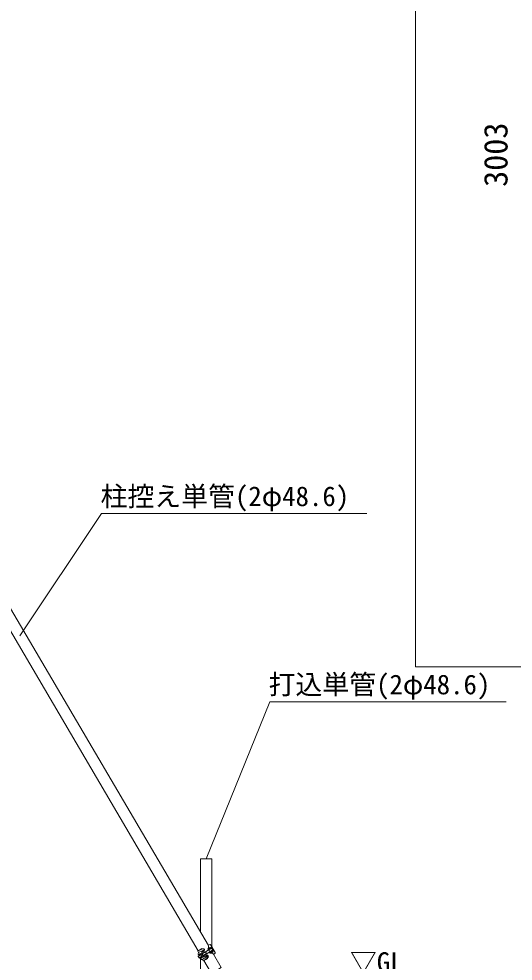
# Model space of a CAD drawing. Units: millimetres, scale not verified. Extents: x -20976 to 3174, y -17325 to 17325.
# Drawn here: x -1699 to 419, y 4516 to 8554 of the extents above; entities that cross this region are included whole.
import ezdxf
from ezdxf.enums import TextEntityAlignment as Align

# ---------------------------------------------------------------- set-up
doc = ezdxf.new("R2010")
doc.units = ezdxf.units.MM
doc.header["$LTSCALE"] = 90
for name, color, linetype, lineweight in [('0-A_図面枠', 7, 'Continuous', 18), ('0-B_寸法', 3, 'Continuous', 18), ('0-E_単管', 7, 'Continuous', 18), ('0-F_単管ｸﾗﾝﾌﾟ', 7, 'Continuous', 18), ('1-9_文字', 7, 'Continuous', 18)]:
    doc.layers.add(name, color=color, linetype=linetype, lineweight=lineweight)
doc.styles.add('ＭＳ ゴシック', font='')
doc.styles.get('ＭＳ ゴシック').set_extended_font_data('MS Gothic')

msp = doc.modelspace()

# ---------------------------------------------------------------- linework, layer by layer
at = {"layer": '0-A_図面枠'}
msp.add_lwpolyline([(0, 10798.6), (3143.92, 10798.6), (3143.92, 5777.01), (0, 5777.01)], close=True, dxfattribs=at)
at = {"layer": '0-E_単管'}
for points in [[(-871.94, 4576.6), (-871.94, 4955), (-920.54, 4955), (-920.54, 4639.6)], [(-920.54, 4532.89), (-920.54, 2955), (-871.94, 2955), (-871.94, 4464.75)], [(-865.4, 4545.71), (-831.87, 4488.62), (-873.77, 4464.01), (-906.16, 4519.14)]]:
    msp.add_lwpolyline(points, dxfattribs=at)
at = {"layer": '0-F_単管ｸﾗﾝﾌﾟ'}
for p, q in [((-887.26, 4582.95), (-3161.2, 8454.45)), ((-930.32, 4560.29), (-3203.11, 8429.83)), ((-923.35, 4565.41), (-922.72, 4564.34)), ((-874.3, 4571.33), (-913.81, 4548.12)), ((-912.93, 4557.76), (-904.87, 4564.63)), ((-904.61, 4567.44), (-903.75, 4565.98)), ((-875.81, 4575.3), (-890.02, 4567.89)), ((-890.02, 4567.89), (-888.53, 4565.05)), ((-874.32, 4572.47), (-888.53, 4565.05)), ((-883.66, 4586.7), (-887.98, 4584.16)), ((-885.19, 4570.52), (-885.13, 4570.43)), ((-883.51, 4567.67), (-882.75, 4566.37)), ((-880.01, 4573.57), (-879.81, 4573.22)), ((-878.18, 4570.45), (-877.57, 4569.4)), ((-858.59, 4553.87), (-876.82, 4584.91)), ((-874.3, 4571.33), (-869.23, 4562.7)), ((-873, 4572.09), (-867.93, 4563.46)), ((-933.02, 4558.57), (-929.68, 4552.88)), ((-930.66, 4538.21), (-930.82, 4536.57)), ((-930.82, 4536.57), (-927.12, 4530.27)), ((-923.45, 4542.46), (-930.66, 4538.21)), ((-930.66, 4538.21), (-925.6, 4529.59)), ((-922.26, 4541.99), (-929.33, 4537.84)), ((-925.6, 4529.59), (-927.12, 4530.27)), ((-918.38, 4533.84), (-925.6, 4529.59)), ((-918.21, 4535.09), (-925.27, 4530.94)), ((-918.54, 4551.12), (-924.88, 4547.4)), ((-914.7, 4547.56), (-919.98, 4544.47)), ((-909.69, 4538.93), (-914.92, 4535.85)), ((-914.75, 4530.18), (-908.42, 4533.88)), ((-913.73, 4549.32), (-914.23, 4550.18)), ((-905.24, 4554.31), (-913.73, 4549.32)), ((-899.04, 4555.64), (-913.16, 4547.34)), ((-908.96, 4517.61), (-912.31, 4523.31)), ((-894.94, 4548.76), (-909.06, 4540.46)), ((-869.23, 4562.7), (-908.69, 4539.52)), ((-908.31, 4559.53), (-905.24, 4554.31)), ((-899.16, 4543.97), (-907.65, 4538.97)), ((-907.65, 4538.97), (-907.15, 4538.12)), ((-907.61, 4558.36), (-904.61, 4560.91)), ((-900.22, 4556.1), (-899.04, 4555.64)), ((-899.89, 4535.56), (-889.97, 4539.26)), ((-896.09, 4538.74), (-899.16, 4543.97)), ((-896.79, 4539.92), (-893.09, 4541.3)), ((-895.16, 4547.48), (-894.99, 4548.74)), ((-887.38, 4538.12), (-888.25, 4539.57)), ((-881.65, 4553.32), (-868.25, 4562.12)), ((-881.65, 4553.32), (-879.88, 4550.64)), ((-879.88, 4550.64), (-866.49, 4559.44)), ((-877.68, 4557.74), (-876.91, 4556.43)), ((-872.5, 4560.78), (-871.88, 4559.72)), ((-870.06, 4556.62), (-870.26, 4556.96)), ((-864.68, 4544.5), (-860.37, 4547.03))]:
    msp.add_line(p, q, dxfattribs=at)
for points in [[(-918.82, 4566.04), (-914.49, 4568.59), (-914.23, 4569.61), (-914.73, 4570.48), (-915.76, 4570.75), (-923.09, 4566.44), (-923.35, 4565.41)], [(-895.53, 4526.38), (-890.55, 4529.3), (-890.91, 4527.94), (-897.8, 4523.89)]]:
    msp.add_lwpolyline(points, dxfattribs=at)
for points in [[(-887.04, 4569.72), (-886.91, 4569.51), (-878.29, 4574.57), (-878.42, 4574.79), (-879.44, 4575.06), (-886.77, 4570.75)], [(-876.07, 4551.06), (-876.58, 4551.92), (-876.31, 4552.95), (-868.99, 4557.25), (-867.96, 4556.99), (-867.45, 4556.12), (-867.72, 4555.1), (-875.04, 4550.79)]]:
    msp.add_lwpolyline(points, close=True, dxfattribs=at)
for centre, radius, start, end in [((-888.58, 4491.33), 80.59, 104.851, 123.462), ((-810.05, 4335.66), 247.99, 112.414, 118.844), ((-908.05, 4565.41), 4, 30.428, 111.017), ((-906.16, 4566.15), 2, 310.411, 30.428), ((-907.2, 4563.95), 4, 310.411, 30.428), ((-898.43, 4577.21), 12.55, 312.085, 33.634), ((-891.81, 4555.24), 10.25, 1.199, 59.657), ((-881.14, 4582.39), 5, 30.428, 120.428), ((-873.86, 4571.59), 4.2, 30.428, 117.566), ((-873.86, 4571.59), 0.999, 30.428, 117.566), ((-868.8, 4562.95), 0.999, 303.29, 30.428), ((-868.8, 4562.95), 4.2, 303.29, 30.428), ((-925.68, 4548.47), 5.57, 136.8, 209.816), ((-924.75, 4549.55), 6.94, 213.806, 271.615), ((-930.11, 4552.62), 0.504, 316.8, 30.428), ((-918.37, 4552.7), 8.38, 218.994, 258.89), ((-932.65, 4544.3), 8.38, 341.966, 21.862), ((-905.17, 4547.37), 15.09, 191.077, 229.779), ((-912.82, 4529.23), 6.94, 149.241, 207.05), ((-922.61, 4522.76), 10.8, 43.317, 73.802), ((-914.68, 4553.12), 5.56, 207.994, 269.891), ((-914.22, 4528.95), 5.57, 211.04, 284.056), ((-904.46, 4533.43), 10.8, 167.054, 197.539), ((-909.05, 4553.19), 6, 130.411, 210.15), ((-935.15, 4529.59), 28.24, 16.853, 44.016), ((-904.39, 4547.77), 10.3, 181.189, 239.065), ((-912.74, 4523.06), 0.504, 30.428, 104.056), ((-1429.13, 5316.52), 946.72, 303.086, 304.816), ((-903.04, 4536.36), 7.13, 158.817, 205.776), ((-946.05, 4589.18), 80.59, 297.394, 316.005), ((-906.58, 4560.54), 2, 130.411, 210.428), ((-901.99, 4541.18), 6, 210.706, 290.445), ((-921.55, 4537.58), 28.24, 20.548, 40.963), ((-921.01, 4537.9), 28.24, 22.611, 38.896), ((-894.37, 4539.75), 2, 210.428, 290.445), ((-891.69, 4537.55), 4, 30.428, 110.445), ((-889.27, 4537.39), 2, 30.428, 110.445), ((-890.84, 4536.1), 4, 309.839, 30.428), ((-875.84, 4538.75), 12.55, 91.691, 108.771), ((-875.84, 4538.75), 12.55, 27.222, 83.009), ((-862.9, 4551.35), 5, 300.428, 30.428)]:
    msp.add_arc(centre, radius, start, end, dxfattribs=at)
at = {"layer": '1-9_文字'}
for p, q in [((-1694.94, 5910.08), (-1344.78, 6434.45)), ((-1344.78, 6434.45), (-1344.35, 6434.45)), ((-1344.35, 6434.45), (-207.92, 6434.45)), ((-896.24, 4955), (-623.16, 5627.99)), ((-623.16, 5627.99), (-622.73, 5627.99)), ((-622.73, 5627.99), (388.41, 5627.99))]:
    msp.add_line(p, q, dxfattribs=at)

# ---------------------------------------------------------------- texts
at = {"layer": '0-B_寸法', "style": 'ＭＳ ゴシック'}
msp.add_text('3003', height=101.3, rotation=90, dxfattribs=at).set_placement((425.31, 7834.27), align=Align.BOTTOM_LEFT)
at = {"layer": '1-9_文字', "style": 'ＭＳ ゴシック'}
for s, p in [('柱控え単管(2φ48.6)\u3000', (-1349.28, 6440.93)), ('打込単管(2φ48.6)', (-629.2, 5634.47)), ('▽GL', (-280.68, 4444.68))]:
    msp.add_text(s, height=84.46, dxfattribs=at).set_placement(p, align=Align.BOTTOM_LEFT)

doc.saveas('drawing.dxf')
